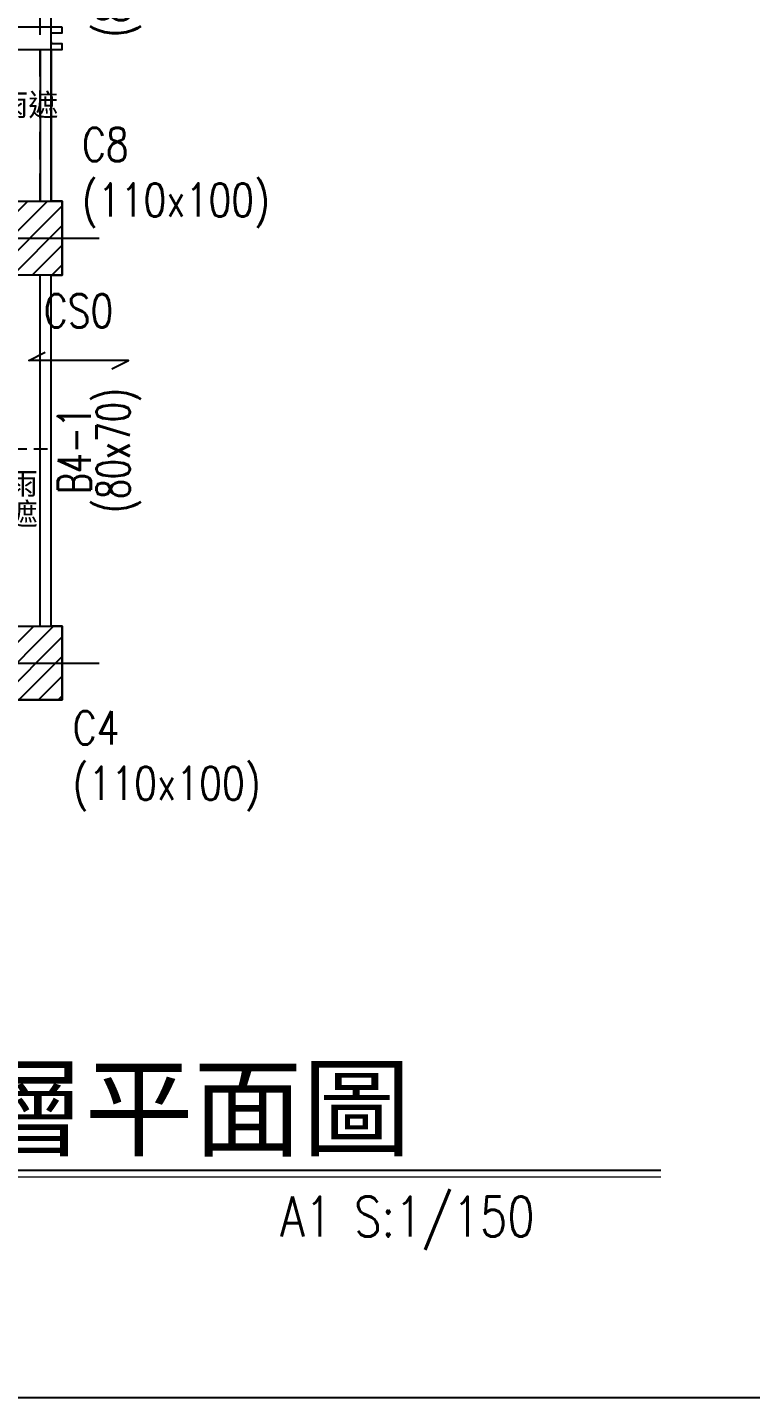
# Model space of a CAD drawing. Header units: millimetres. Extents: x -3377 to 119122, y -22007 to 15479.
# Drawn here: x 42913 to 43892, y 3880 to 5734 of the extents above; entities that cross this region are included whole.
import ezdxf
from ezdxf.enums import TextEntityAlignment as Align

# ---------------------------------------------------------------- set-up
doc = ezdxf.new("R2010")
doc.units = ezdxf.units.MM
doc.header["$LTSCALE"] = 150
doc.header["$MEASUREMENT"] = 0
for name, pattern in [('CENTER', [2, 1.25, -0.25, 0.25, -0.25]), ('HIDDEN', [0.375, 0.25, -0.125]), ('HIDDEN2', [0.1875, 0.125, -0.0625])]:
    doc.linetypes.add(name, pattern=pattern)
doc.layers.get('0').update_dxf_attribs({"plot": 0})
doc.layers.add('5', color=5, linetype='Continuous', lineweight=13)
for name, color, linetype in [('COL', 1, 'Continuous'), ('S-COL', 7, 'Continuous'), ('S-COLB', 4, 'HIDDEN'), ('S-GRID', 1, 'CENTER'), ('S-HATCH-COL', 13, 'Continuous'), ('S-RCBMG', 2, 'HIDDEN'), ('S-SLAB', 5, 'Continuous'), ('S-SLABT', 2, 'Continuous'), ('S-TEXTC', 3, 'Continuous'), ('S-TEXTG', 2, 'Continuous'), ('TEXT', 2, 'Continuous'), ('WALL', 2, 'Continuous')]:
    doc.layers.add(name, color=color, linetype=linetype)
doc.layers.add('LABEL', color=1, linetype='Continuous', plot=False)
doc.layers.add('S-ARCH', color=252, linetype='Continuous', plot=False)
doc.styles.add('3E', font='simplex.shx', dxfattribs={"width": 0.8, "height": 45, "bigfont": 'dayus.shx'})
doc.styles.add('CS4', font='romans.shx', dxfattribs={"width": 0.7, "height": 45, "bigfont": 'lsp.shx'})
doc.styles.add('CT', font='kaiu.ttf')
doc.styles.add('ET', font='simplex.shx', dxfattribs={"width": 0.8})
doc.styles.add('HH', font='')
doc.styles.add('HHV', font='')
doc.styles.get('HH').set_extended_font_data('Microsoft JhengHei')
doc.styles.get('HHV').set_extended_font_data('@微軟正黑體')

# ---------------------------------------------------------------- blocks, each defined once
blk = doc.blocks.new('LINE(2)')
at = {"layer": 'S-GRID'}
for points in [[(-8859.11, -2310.91), (-5430.87, -2310.91)], [(-8859.11, -2885.91), (-5430.87, -2885.91)]]:
    blk.add_lwpolyline(points, dxfattribs=at)
blk = doc.blocks.new('COL(1F)')
for points in [[(-5590.9, -2260.9), (-5480.9, -2260.9), (-5480.9, -2360.9), (-5590.9, -2360.9)], [(-5610.9, -2835.9), (-5480.9, -2835.9), (-5480.9, -2935.9), (-5610.9, -2935.9)]]:
    blk.add_lwpolyline(points, close=True)
blk = doc.blocks.new('COL(2F-16F)')
for points in [[(-5590.9, -2260.9), (-5480.9, -2260.9), (-5480.9, -2360.9), (-5590.9, -2360.9)], [(-5590.9, -2835.9), (-5480.9, -2835.9), (-5480.9, -2935.9), (-5590.9, -2935.9)]]:
    blk.add_lwpolyline(points, close=True)
blk = doc.blocks.new('DwFm')
blk.add_lwpolyline([(-12110.4, -3880.1), (0, -3880.1)])
blk = doc.blocks.new('A$C6D16720C')
at = {"color": 252}
for p, q in [((1065, 245.5), (1065, 243)), ((1050, 235.5), (1050, 30)), ((1065, 235.5), (1065, 30))]:
    blk.add_line(p, q, dxfattribs=at)
at = {"color": 252, "linetype": 'HIDDEN2'}
blk.add_line((985, -305), (1065, -305), dxfattribs=at)
at = {"color": 252}
for points in [[(1050, -545), (1050, -70)], [(1065, -545), (1065, -70)]]:
    blk.add_lwpolyline(points, dxfattribs=at)
at = {"layer": '5', "color": 252, "linetype": 'Continuous'}
blk.add_lwpolyline([(689.3, -1290.6), (1890.1, -1290.6)], dxfattribs=at)
at = {"layer": 'COL', "color": 252}
for points in [[(970, 30), (1080, 30), (1080, -70), (970, -70)], [(970, -545), (1080, -545), (1080, -645), (970, -645)]]:
    blk.add_lwpolyline(points, close=True, dxfattribs=at)
at = {"layer": 'LABEL', "color": 252}
blk.add_lwpolyline([(534, -1281.5), (1890.1, -1281.5)], dxfattribs=at)
at = {"layer": 'WALL', "color": 252, "elevation": 1.1}
blk.add_lwpolyline([(1080, 265.5), (985, 265.5), (985, 235.5), (1080, 235.5), (1080, 243), (1065, 243), (1065, 258), (1080, 258)], close=True, dxfattribs=at)
at = {"layer": 'TEXT', "color": 252, "style": 'HH'}
blk.add_text('雨遮', height=30, dxfattribs=at).set_placement((1033.8, 145.4), align=Align.CENTER)
at = {"layer": 'TEXT', "color": 252, "style": 'HHV'}
blk.add_text('雨遮', height=30, rotation=270, dxfattribs=at).set_placement((1010.9, -371.9), align=Align.CENTER)
at = {"layer": 'TEXT', "color": 252, "linetype": 'Continuous', "style": 'CT', "width": 1}
blk.add_text('貳層平面圖', height=108, dxfattribs=at).set_placement((815.6, -1251.2))
at = {"layer": 'TEXT', "color": 252, "style": 'ET', "width": 0.8}
blk.add_text('A1 S:1/150', height=54, dxfattribs=at).set_placement((1719.4, -1371.2), align=Align.RIGHT)
blk = doc.blocks.new('2022-0217')
blk.add_blockref('A$C6D16720C', (29770.3, -2290.9))

msp = doc.modelspace()

# ---------------------------------------------------------------- hatches: boundary and pattern name
at = {"layer": 'S-HATCH-COL'}
h = msp.add_hatch(dxfattribs=at)
h.set_pattern_fill('ANSI31', color=256, scale=150, style=0)
h.paths.add_polyline_path([(42850.73, 6239.23), (42960.73, 6239.23), (42960.73, 6139.23), (42850.73, 6139.23)])
h.paths.add_polyline_path([(42850.73, 5499.23), (42960.73, 5499.23), (42960.73, 5399.23), (42850.73, 5399.23)])
h.paths.add_polyline_path([(42850.73, 4924.23), (42960.73, 4924.23), (42960.73, 4824.23), (42850.73, 4824.23)])
h.paths.add_polyline_path([(41745.73, 4924.23), (41855.73, 4924.23), (41855.73, 4824.23), (41745.73, 4824.23)])
h.paths.add_polyline_path([(41090.73, 4924.23), (40980.73, 4924.23), (40980.73, 4824.23), (41090.73, 4824.23)])
h.paths.add_polyline_path([(40075.73, 6814.23), (40185.73, 6814.23), (40185.73, 6714.23), (40075.73, 6714.23)])
h.paths.add_polyline_path([(40075.73, 6249.23), (40185.73, 6249.23), (40185.73, 6149.23), (40075.73, 6149.23)])
h.paths.add_polyline_path([(40075.73, 5514.23), (40185.73, 5514.23), (40185.73, 5414.23), (40075.73, 5414.23)])
h.paths.add_polyline_path([(40075.73, 4924.23), (40185.73, 4924.23), (40185.73, 4824.23), (40075.73, 4824.23)])
h.paths.add_polyline_path([(41060.73, 6814.23), (40975.73, 6814.23), (40975.73, 6714.23), (41060.73, 6714.23)])
h.paths.add_polyline_path([(41795.73, 5469.23), (41880.73, 5469.23), (41880.73, 5329.23), (41795.73, 5329.23)])
h.paths.add_polyline_path([(41795.73, 6294.23), (41880.73, 6294.23), (41880.73, 6154.23), (41795.73, 6154.23)])
h.paths.add_polyline_path([(41060.73, 6294.23), (40975.73, 6294.23), (40975.73, 6154.23), (41060.73, 6154.23)])
h.paths.add_polyline_path([(40975.73, 5469.23), (41060.73, 5469.23), (41060.73, 5329.23), (40975.73, 5329.23)])
h.paths.add_polyline_path([(41795.73, 6814.23), (41880.73, 6814.23), (41880.73, 6714.23), (41795.73, 6714.23)])
h.paths.add_polyline_path([(42850.73, 6814.23), (42960.73, 6814.23), (42960.73, 6714.23), (42850.73, 6714.23)])

# ---------------------------------------------------------------- linework, layer by layer
at = {"layer": 'S-RCBMG'}
for p, q in [((42930.73, 5499.23), (42930.73, 6139.23)), ((42930.73, 4924.23), (42930.73, 5399.23))]:
    msp.add_line(p, q, dxfattribs=at)
at = {"layer": 'S-SLAB'}
msp.add_lwpolyline([(40995.73, 4816.73), (42100.73, 4816.73), (42100.73, 4673.73), (42410.73, 4673.73), (42410.73, 4824.23), (42960.73, 4824.23), (42960.73, 4924.23), (42945.73, 4924.23), (42945.73, 5399.23), (42960.73, 5399.23), (42960.73, 5499.23), (42945.73, 5499.23), (42945.73, 6139.23), (42960.73, 6139.23), (42960.73, 6239.23), (42945.73, 6239.23), (42945.73, 6714.23), (42960.73, 6714.23), (42960.73, 6814.23), (41795.73, 6814.23), (41060.73, 6814.23), (40990.73, 6814.23)], dxfattribs=at)
at = {"layer": 'S-SLABT', "color": 1}
msp.add_lwpolyline([(43027.72, 5272.27), (43050.22, 5283.52), (42915.22, 5283.52), (42937.72, 5294.77)], dxfattribs=at)

# ---------------------------------------------------------------- block references
msp.add_blockref('DwFm', (48441.6, 7760.14))
at = {"layer": 'S-ARCH'}
msp.add_blockref('2022-0217', (12110.4, 7760.14), dxfattribs=at)
at = {"layer": 'S-COL'}
msp.add_blockref('COL(2F-16F)', (48441.6, 7760.14), dxfattribs=at)
at = {"layer": 'S-COLB'}
msp.add_blockref('COL(1F)', (48441.6, 7760.14), dxfattribs=at)
at = {"layer": 'S-GRID'}
msp.add_blockref('LINE(2)', (48441.6, 7760.14), dxfattribs=at)

# ---------------------------------------------------------------- texts
at = {"layer": 'S-SLABT', "color": 2, "style": '3E', "width": 0.8}
msp.add_text('CS0', height=45, dxfattribs=at).set_placement((42982.72, 5328.52), align=Align.CENTER)
at = {"layer": 'S-TEXTC', "style": 'CS4', "width": 0.8}
for s, p in [('C8', (42987.34, 5553.39)), ('(110x100)', (42987.34, 5478.39)), ('C4', (42974.76, 4763.9)), ('(110x100)', (42974.76, 4688.9))]:
    msp.add_text(s, height=45, dxfattribs=at).set_placement(p)
at = {"layer": 'S-TEXTG', "char_height": 45, "attachment_point": 5, "rotation": 90, "line_spacing_factor": 0.7, "style": 'CS4'}
for s, insert in [('{\\W0.7;B4-2\\P(80x100)}', (43010.73, 5819.23)), ('{\\W0.7;B4-1\\P(80x70)}', (43010.73, 5161.73))]:
    msp.add_mtext(s, dxfattribs=dict(at, insert=insert))

doc.saveas('drawing.dxf')
